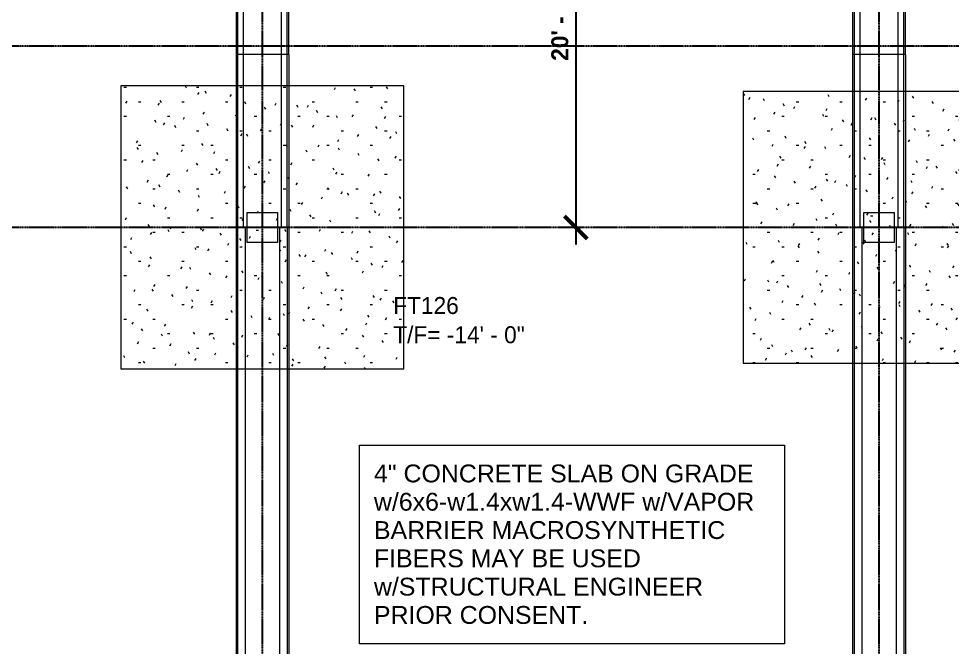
# Model space of a CAD drawing. Header units: inches. Extents: x -4164 to -1564, y 141 to 12367.
# Drawn here: x -3283.6 to -2788.5, y 10964.6 to 11297.8 of the extents above; entities that cross this region are included whole.
import ezdxf

# ---------------------------------------------------------------- set-up
doc = ezdxf.new("R2010")
doc.units = ezdxf.units.IN
doc.header["$MEASUREMENT"] = 0
doc.linetypes.add('Dash', pattern=[0.25, 0.125, -0.125])
doc.linetypes.add('Grid Line 1_2_', pattern=[0.875, 0.5, -0.125, 0.125, -0.125])
for name, color, linetype, lineweight in [('A-ANNO-DIMS', 211, 'Continuous', 9), ('A-ANNO-DIMS-96', 211, 'Continuous', 9), ('G-ANNO-TEXT', 231, 'Continuous', 9), ('S-BEAM', 12, 'Continuous', 9), ('S-COLS', 52, 'Continuous', 9), ('S-COLS-HDLN', 52, 'Dash', 9), ('S-FNDN', 32, 'Continuous', 13), ('S-FNDN-HDLN', 4, 'Dash', 9), ('S-FNDN-IDEN', 2, 'Continuous', 30), ('S-GRID', 1, 'Continuous', 9)]:
    doc.layers.add(name, color=color, linetype=linetype, lineweight=lineweight)
doc.styles.add('Arial', font='arial.ttf', dxfattribs={"height": 9.448819})
doc.styles.add('Century Gothic', font='', dxfattribs={"height": 9})
doc.styles.add('Century Gothic_B', font='', dxfattribs={"height": 9})
doc.styles.get('Century Gothic').set_extended_font_data('Century Gothic')
doc.styles.get('Century Gothic_B').set_extended_font_data('Century Gothic', bold=True)
doc.dimstyles.new('OD__1_4__Tol__', dxfattribs={"dimscale": 12, "dimtxt": 9.397514, "dimasz": 1, "dimexe": 0.75, "dimexo": 0.5, "dimgap": 0.125, "dimtad": 1, "dimrnd": 0.25, "dimzin": 1, "dimdsep": 46, "dimlunit": 4, "dimtxsty": 'Century Gothic_B', "dimblk1": 'OBLIQUE', "dimblk2": 'OBLIQUE', "dimsah": 1, "dimcen": 0.09, "dimdle": 0.75, "dimazin": 0, "dimtfac": 1, "dimtdec": 4, "dimtix": 1, "dimtmove": 0, "dimatfit": 3, "dimfxl": 1, "dimtvp": 1, "dimtfill": 1, "dimfrac": 2, "dimtolj": 1, "dimtzin": 0, "dimlwd": 30, "dimlwe": 30, "dimarcsym": 2})

# ---------------------------------------------------------------- blocks, each defined once
blk = doc.blocks.new('034100 - Precast Structural Concrete - Inverted Tee - IT 28IT32 _11_F _ 11_B SHELF_-1925192-FOUNDATION PLAN')
at = {"layer": 'S-BEAM', "color": 143}
for p, q in [((-174, 9), (-174, 14)), ((174, 14), (-174, 14)), ((174, 13.21), (-174, 13.21)), ((174, 14), (174, 9)), ((-174, -9), (-174, 9)), ((-174, 9), (174, 9)), ((174, 9), (174, -9)), ((-174, -14), (-174, -9)), ((174, -9), (-174, -9)), ((174, -9), (174, -14)), ((174, -13.21), (-174, -13.21)), ((174, -14), (-174, -14))]:
    blk.add_line(p, q, dxfattribs=at)
blk = doc.blocks.new('Zapata-Rectangular - FT126 - 12-6x12-6x3-6-1717765-FOUNDATION PLAN')
at = {"layer": 'S-FNDN-HDLN', "linetype": 'Continuous'}
h = blk.add_hatch(dxfattribs=at)
h.set_pattern_fill('FP_14', color=256, style=0, pattern_type=2)
h.set_pattern_definition([(0, (3154.324, -11187.189), (30.72, 7.68), [1.267, -21.773, 1.267, -21.773, -122.88]), (0, (3154.324, -11187.189), (30.72, 7.68), [-46.08, 1.267, -44.813, 1.267, -21.773, -53.76]), (0, (3154.324, -11187.189), (30.72, 7.68), [-115.2, 1.267, -14.093, 1.267, -37.133]), (120, (3165.844, -11183.349), (-22.011075, 22.7643004), [1.267, -21.773, 1.267, -21.773, -122.88]), (120, (3165.844, -11183.349), (-22.011075, 22.7643004), [-46.08, 1.267, -44.813, 1.267, -21.773, -53.76]), (120, (3165.844, -11183.349), (-22.011075, 22.7643004), [-115.2, 1.267, -14.093, 1.267, -37.133]), (240, (3169.684, -11167.989), (-8.708925, -30.4443004), [1.267, -21.773, 1.267, -21.773, -122.88]), (240, (3169.684, -11167.989), (-8.708925, -30.4443004), [-46.08, 1.267, -44.813, 1.267, -21.773, -53.76]), (240, (3169.684, -11167.989), (-8.708925, -30.4443004), [-115.2, 1.267, -14.093, 1.267, -37.133])])
h.paths.add_polyline_path([(-75, -75), (75, -75), (75, 75), (-75, 75), (-75, -8)], flags=0)
h.paths.add_polyline_path([(-8, -8), (-8, 8), (8, 8), (8, -8)], flags=0)
at = {"layer": 'S-FNDN', "color": 253}
for p, q in [((75, 75), (-75, 75)), ((-75, 75), (-75, -75)), ((75, -75), (75, 75)), ((-75, -75), (75, -75))]:
    blk.add_line(p, q, dxfattribs=at)
blk = doc.blocks.new('Zapata-Rectangular - FT120b - 12-0x12-0x3-6-V5-FOUNDATION PLAN')
at = {"layer": 'S-FNDN-HDLN', "linetype": 'Continuous'}
h = blk.add_hatch(dxfattribs=at)
h.set_pattern_fill('FP_15', color=256, style=0, pattern_type=2)
h.set_pattern_definition([(0, (2827.324, -11187.189), (30.72, 7.68), [1.267, -21.773, 1.267, -21.773, -122.88]), (0, (2827.324, -11187.189), (30.72, 7.68), [-46.08, 1.267, -44.813, 1.267, -21.773, -53.76]), (0, (2827.324, -11187.189), (30.72, 7.68), [-115.2, 1.267, -14.093, 1.267, -37.133]), (120, (2838.844, -11183.349), (-22.011075, 22.7643004), [1.267, -21.773, 1.267, -21.773, -122.88]), (120, (2838.844, -11183.349), (-22.011075, 22.7643004), [-46.08, 1.267, -44.813, 1.267, -21.773, -53.76]), (120, (2838.844, -11183.349), (-22.011075, 22.7643004), [-115.2, 1.267, -14.093, 1.267, -37.133]), (240, (2842.684, -11167.989), (-8.708925, -30.4443004), [1.267, -21.773, 1.267, -21.773, -122.88]), (240, (2842.684, -11167.989), (-8.708925, -30.4443004), [-46.08, 1.267, -44.813, 1.267, -21.773, -53.76]), (240, (2842.684, -11167.989), (-8.708925, -30.4443004), [-115.2, 1.267, -14.093, 1.267, -37.133])])
h.paths.add_polyline_path([(72, -72), (72, 72), (-72, 72), (-72, -72), (31.4, -72)], flags=0)
h.paths.add_polyline_path([(8, -8), (-8, -8), (-8, 8), (8, 8), (8, -7.92)], flags=0)
at = {"layer": 'S-FNDN', "color": 253}
for p, q in [((72, 72), (-72, 72)), ((-72, 72), (-72, -72)), ((72, -72), (72, 72)), ((-72, -72), (72, -72))]:
    blk.add_line(p, q, dxfattribs=at)
blk = doc.blocks.new('034100 - Precast Structural Concrete - Column - Corbels - 16_x16_-1699971-FOUNDATION PLAN')
at = {"layer": 'S-COLS-HDLN', "linetype": 'Continuous'}
h = blk.add_hatch(dxfattribs=at)
h.set_pattern_fill('FP_32', color=256, style=0, pattern_type=2)
h.set_pattern_definition([(90, (11186.205, 3155.308), (-7.68, 30.72), [1.267, -21.773, 1.267, -21.773, -122.88]), (90, (11186.205, 3155.308), (-7.68, 30.72), [-46.08, 1.267, -44.813, 1.267, -21.773, -53.76]), (90, (11186.205, 3155.308), (-7.68, 30.72), [-115.2, 1.267, -14.093, 1.267, -37.133]), (210, (11182.365, 3166.828), (-22.7643004, -22.011075), [1.267, -21.773, 1.267, -21.773, -122.88]), (210, (11182.365, 3166.828), (-22.7643004, -22.011075), [-46.08, 1.267, -44.813, 1.267, -21.773, -53.76]), (210, (11182.365, 3166.828), (-22.7643004, -22.011075), [-115.2, 1.267, -14.093, 1.267, -37.133]), (330, (11167.005, 3170.668), (30.4443004, -8.708925), [1.267, -21.773, 1.267, -21.773, -122.88]), (330, (11167.005, 3170.668), (30.4443004, -8.708925), [-46.08, 1.267, -44.813, 1.267, -21.773, -53.76]), (330, (11167.005, 3170.668), (30.4443004, -8.708925), [-115.2, 1.267, -14.093, 1.267, -37.133])])
h.paths.add_polyline_path([(7.02, 8.98), (-8.98, 8.98), (-8.98, -7.02), (7.02, -7.02)], flags=0)
at = {"layer": 'S-COLS'}
for p, q in [((-8.98, 8.98), (-8.91, 8.98)), ((-8.98, -7.02), (-8.98, 8.98)), ((-8.91, 8.98), (6.94, 8.98)), ((6.94, 8.98), (7.02, 8.98)), ((7.02, 8.98), (7.02, -7.02)), ((-8.91, -7.02), (-8.98, -7.02)), ((6.94, -7.02), (-8.91, -7.02)), ((7.02, -7.02), (6.94, -7.02))]:
    blk.add_line(p, q, dxfattribs=at)
blk = doc.blocks.new('034100 - Precast Structural Concrete - Column - Corbels - 16_x16_-V19-FOUNDATION PLAN')
at = {"layer": 'S-COLS-HDLN', "linetype": 'Continuous'}
h = blk.add_hatch(dxfattribs=at)
h.set_pattern_fill('FP_36', color=256, style=0, pattern_type=2)
h.set_pattern_definition([(90, (11186.205, 2828.308), (-7.68, 30.72), [1.267, -21.773, 1.267, -21.773, -122.88]), (90, (11186.205, 2828.308), (-7.68, 30.72), [-46.08, 1.267, -44.813, 1.267, -21.773, -53.76]), (90, (11186.205, 2828.308), (-7.68, 30.72), [-115.2, 1.267, -14.093, 1.267, -37.133]), (210, (11182.365, 2839.828), (-22.7643004, -22.011075), [1.267, -21.773, 1.267, -21.773, -122.88]), (210, (11182.365, 2839.828), (-22.7643004, -22.011075), [-46.08, 1.267, -44.813, 1.267, -21.773, -53.76]), (210, (11182.365, 2839.828), (-22.7643004, -22.011075), [-115.2, 1.267, -14.093, 1.267, -37.133]), (330, (11167.005, 2843.668), (30.4443004, -8.708925), [1.267, -21.773, 1.267, -21.773, -122.88]), (330, (11167.005, 2843.668), (30.4443004, -8.708925), [-46.08, 1.267, -44.813, 1.267, -21.773, -53.76]), (330, (11167.005, 2843.668), (30.4443004, -8.708925), [-115.2, 1.267, -14.093, 1.267, -37.133])])
h.paths.add_polyline_path([(7.02, 8.98), (-8.98, 8.98), (-8.98, -7.02), (7.02, -7.02)], flags=0)
at = {"layer": 'S-COLS'}
for p, q in [((-8.98, 8.98), (-8.91, 8.98)), ((-8.98, -7.02), (-8.98, 8.98)), ((-8.91, 8.98), (6.94, 8.98)), ((6.94, 8.98), (7.02, 8.98)), ((7.02, 8.98), (7.02, -7.02)), ((-8.91, -7.02), (-8.98, -7.02)), ((6.94, -7.02), (-8.91, -7.02)), ((7.02, -7.02), (6.94, -7.02))]:
    blk.add_line(p, q, dxfattribs=at)
blk = doc.blocks.new('DIMBLOCK36-FOUNDATION PLAN')
at = {"layer": 'A-ANNO-DIMS-96', "lineweight": 50}
for p, q in [((-2988.09, 11427.8), (-2994.09, 11433.8)), ((-2988.09, 11427.8), (-2982.09, 11421.8)), ((-2988.09, 11187.19), (-2994.09, 11193.19)), ((-2988.09, 11187.19), (-2982.09, 11181.19))]:
    blk.add_line(p, q, dxfattribs=at)
at = {"layer": 'A-ANNO-DIMS-96', "lineweight": 30}
for p, q in [((-2985.6, 11427.8), (-2997.09, 11427.8)), ((-2988.09, 11427.8), (-2988.09, 11178.19)), ((-2988.09, 11427.8), (-2985.6, 11427.8)), ((-2985.6, 11187.19), (-2997.09, 11187.19)), ((-2988.09, 11187.19), (-2985.6, 11187.19))]:
    blk.add_line(p, q, dxfattribs=at)
at = {"layer": 'A-ANNO-DIMS-96', "color": 0, "lineweight": 30, "insert": (-3001.12, 11275.5), "char_height": 9, "width": 76.7911, "attachment_point": 1, "rotation": 90, "line_spacing_factor": 0.984502, "style": 'Century Gothic_B', "bg_fill": 3, "box_fill_scale": 1.25, "bg_fill_color": 256, "bg_fill_true_color": 13158600, "bg_fill_transparency": 0}
blk.add_mtext('20\' - 0 1/2"', dxfattribs=at)
blk = doc.blocks.new('_Oblique')
at = {"color": 0, "linetype": 'ByBlock', "lineweight": -2}
blk.add_line((-0.5, -0.5), (0.5, 0.5), dxfattribs=at)

msp = doc.modelspace()

# ---------------------------------------------------------------- linework, layer by layer
at = {"layer": 'G-ANNO-TEXT', "color": 250, "flags": 128}
msp.add_lwpolyline([(-3102.86254, 11071.74379), (-2877.53473, 11071.74379), (-2877.53473, 10966.39324), (-3102.86254, 10966.39324)], close=True, dxfattribs=at)
at = {"layer": 'S-BEAM', "color": 143}
for p, q in [((-3164.32374, 11278.7949), (-3164.32374, 11523.21696)), ((-3144.32374, 11523.21696), (-3144.32374, 11278.7949)), ((-2837.32374, 11278.7949), (-2837.32374, 11523.21696)), ((-2817.32374, 11523.21696), (-2817.32374, 11278.7949)), ((-2813.32374, 11278.7949), (-2813.32374, 11523.21696)), ((-3168.32374, 11424.8019), (-3168.32374, 11278.7949)), ((-3167.53634, 11424.8019), (-3167.53634, 11187.19333)), ((-3141.11114, 11187.19333), (-3141.11114, 11424.8019)), ((-3140.32374, 11278.7949), (-3140.32374, 11424.8019)), ((-2841.32374, 11424.8019), (-2841.32374, 11278.7949)), ((-2840.53634, 11424.8019), (-2840.53634, 11187.19333)), ((-2814.11114, 11187.19333), (-2814.11114, 11424.8019)), ((-3164.32374, 11278.7949), (-3168.32374, 11278.7949)), ((-3168.32374, 11278.7949), (-3168.32374, 11187.19333)), ((-3144.32374, 11278.7949), (-3164.32374, 11278.7949)), ((-3164.32374, 11187.19333), (-3164.32374, 11278.7949)), ((-3140.32374, 11278.7949), (-3144.32374, 11278.7949)), ((-3144.32374, 11278.7949), (-3144.32374, 11187.19333)), ((-3140.32374, 11278.7949), (-3140.32374, 11187.19333)), ((-2837.32374, 11278.7949), (-2841.32374, 11278.7949)), ((-2841.32374, 11278.7949), (-2841.32374, 11187.19333)), ((-2817.32374, 11278.7949), (-2837.32374, 11278.7949)), ((-2837.32374, 11187.19333), (-2837.32374, 11278.7949)), ((-2813.32374, 11278.7949), (-2817.32374, 11278.7949)), ((-2817.32374, 11278.7949), (-2817.32374, 11187.19333)), ((-2813.32374, 11278.7949), (-2813.32374, 11187.19333)), ((-3168.32374, 11187.19333), (-3164.32374, 11187.19333)), ((-3144.32374, 11187.19333), (-3164.32374, 11187.19333)), ((-3140.32374, 11187.19333), (-3144.32374, 11187.19333)), ((-2841.32374, 11187.19333), (-2837.32374, 11187.19333)), ((-2817.32374, 11187.19333), (-2837.32374, 11187.19333)), ((-2813.32374, 11187.19333), (-2817.32374, 11187.19333))]:
    msp.add_line(p, q, dxfattribs=at)
at = {"layer": 'S-GRID', "linetype": 'Grid Line 1_2_', "lineweight": 30}
for p, q in [((-3154.32374, 9772.6103), (-3154.32374, 12312.41399)), ((-2827.32374, 9772.6103), (-2827.32374, 12312.41399)), ((-1777.2452, 11187.1894), (-4076.95, 11187.1894))]:
    msp.add_line(p, q, dxfattribs=at)

# ---------------------------------------------------------------- block references
at = {"layer": 'S-BEAM', "color": 143, "rotation": 89.99999999999991}
for p in [(-3154.32374, 11013.1894), (-2827.32374, 11013.1894)]:
    msp.add_blockref('034100 - Precast Structural Concrete - Inverted Tee - IT 28IT32 _11_F _ 11_B SHELF_-1925192-FOUNDATION PLAN', p, dxfattribs=at)
at = {"layer": 'S-COLS', "linetype": 'Dash', "rotation": 269.9999999999967}
for name, p in [('034100 - Precast Structural Concrete - Column - Corbels - 16_x16_-1699971-FOUNDATION PLAN', (-3155.30799, 11186.20514)), ('034100 - Precast Structural Concrete - Column - Corbels - 16_x16_-V19-FOUNDATION PLAN', (-2828.30799, 11186.20514))]:
    msp.add_blockref(name, p, dxfattribs=at)
at = {"layer": 'S-FNDN', "linetype": 'Dash', "lineweight": 9}
for name, p in [('Zapata-Rectangular - FT126 - 12-6x12-6x3-6-1717765-FOUNDATION PLAN', (-3154.32374, 11187.1894)), ('Zapata-Rectangular - FT120b - 12-0x12-0x3-6-V5-FOUNDATION PLAN', (-2827.32374, 11187.1894))]:
    msp.add_blockref(name, p, dxfattribs=at)

# ---------------------------------------------------------------- texts
at = {"layer": 'G-ANNO-TEXT', "color": 7, "char_height": 9.4488189, "attachment_point": 1, "style": 'Arial'}
for s, insert, width in [('4" CONCRETE SLAB ON GRADE ', (-3095.18254, 11061.51261), 248.157), ('w/6x6-w1.4xw1.4-WWF w/VAPOR ', (-3095.18254, 11046.51261), 248.46), ('BARRIER MACROSYNTHETIC ', (-3095.18254, 11031.51261), 229.977), ('FIBERS MAY BE USED ', (-3095.18254, 11016.51261), 175.437), ('w/STRUCTURAL ENGINEER ', (-3095.18254, 11001.51261), 215.736), ('PRIOR CONSENT.', (-3095.18254, 10986.51261), 137.865)]:
    msp.add_mtext(s, dxfattribs=dict(at, insert=insert, width=width))
at = {"layer": 'S-FNDN-IDEN', "lineweight": 9, "char_height": 9, "attachment_point": 1, "style": 'Century Gothic'}
for s, insert, width in [('FT126', (-3084.96276, 11150.30262), 39.693), ('T/F= -14\' - 0"', (-3084.96276, 11134.80262), 86.658)]:
    msp.add_mtext(s, dxfattribs=dict(at, insert=insert, width=width))

# ---------------------------------------------------------------- next in the draw order: dimensions: what is measured, and where the dimension line sits
at = {"layer": 'A-ANNO-DIMS', "lineweight": 30}
dim = msp.add_linear_dim(base=(-2988.08569, 11187.1894), p1=(-2979.60041, 11427.8019), p2=(-2979.60041, 11187.1894), angle=90, dimstyle='OD__1_4__Tol__', override={"dimpost": '<>', "dimfxl": 240.6125}, dxfattribs=at)
dim.commit()
dim.dimension.update_dxf_attribs({"geometry": 'DIMBLOCK36-FOUNDATION PLAN', "text_midpoint": (-2995.01567, 11307.49565)})

# ---------------------------------------------------------------- next in the draw order: linework, layer by layer
at = {"layer": 'S-GRID', "linetype": 'Grid Line 1_2_', "lineweight": 30}
msp.add_line((-1777.2452, 11283.1894), (-4076.95, 11283.1894), dxfattribs=at)

doc.saveas('drawing.dxf')
